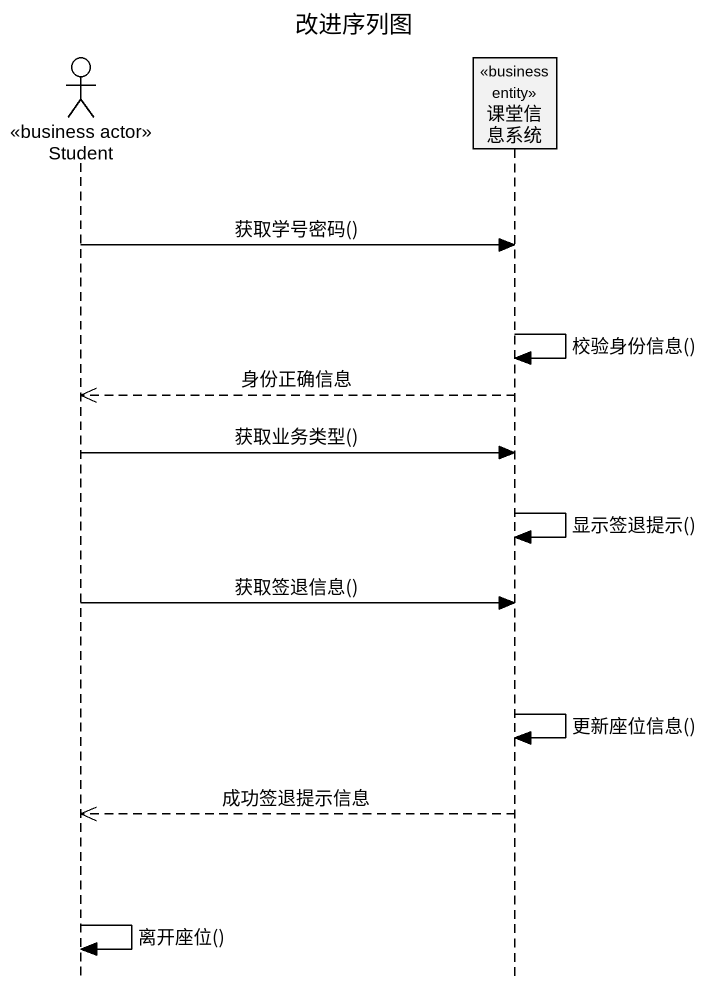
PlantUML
@startuml
title 改进序列图
hide footbox
actor Student <<business actor>>
participant 课堂信息系统 <<business entity>>

Student -> 课堂信息系统 : 获取学号密码()
课堂信息系统 -> 课堂信息系统 : 校验身份信息()
课堂信息系统 -->> Student : 身份正确信息
Student -> 课堂信息系统 : 获取业务类型()
课堂信息系统 -> 课堂信息系统 : 显示签退提示()
Student -> 课堂信息系统 : 获取签退信息()
课堂信息系统 -> 课堂信息系统 : 更新座位信息()
课堂信息系统 -->> Student : 成功签退提示信息
Student -> Student : 离开座位()
@enduml
